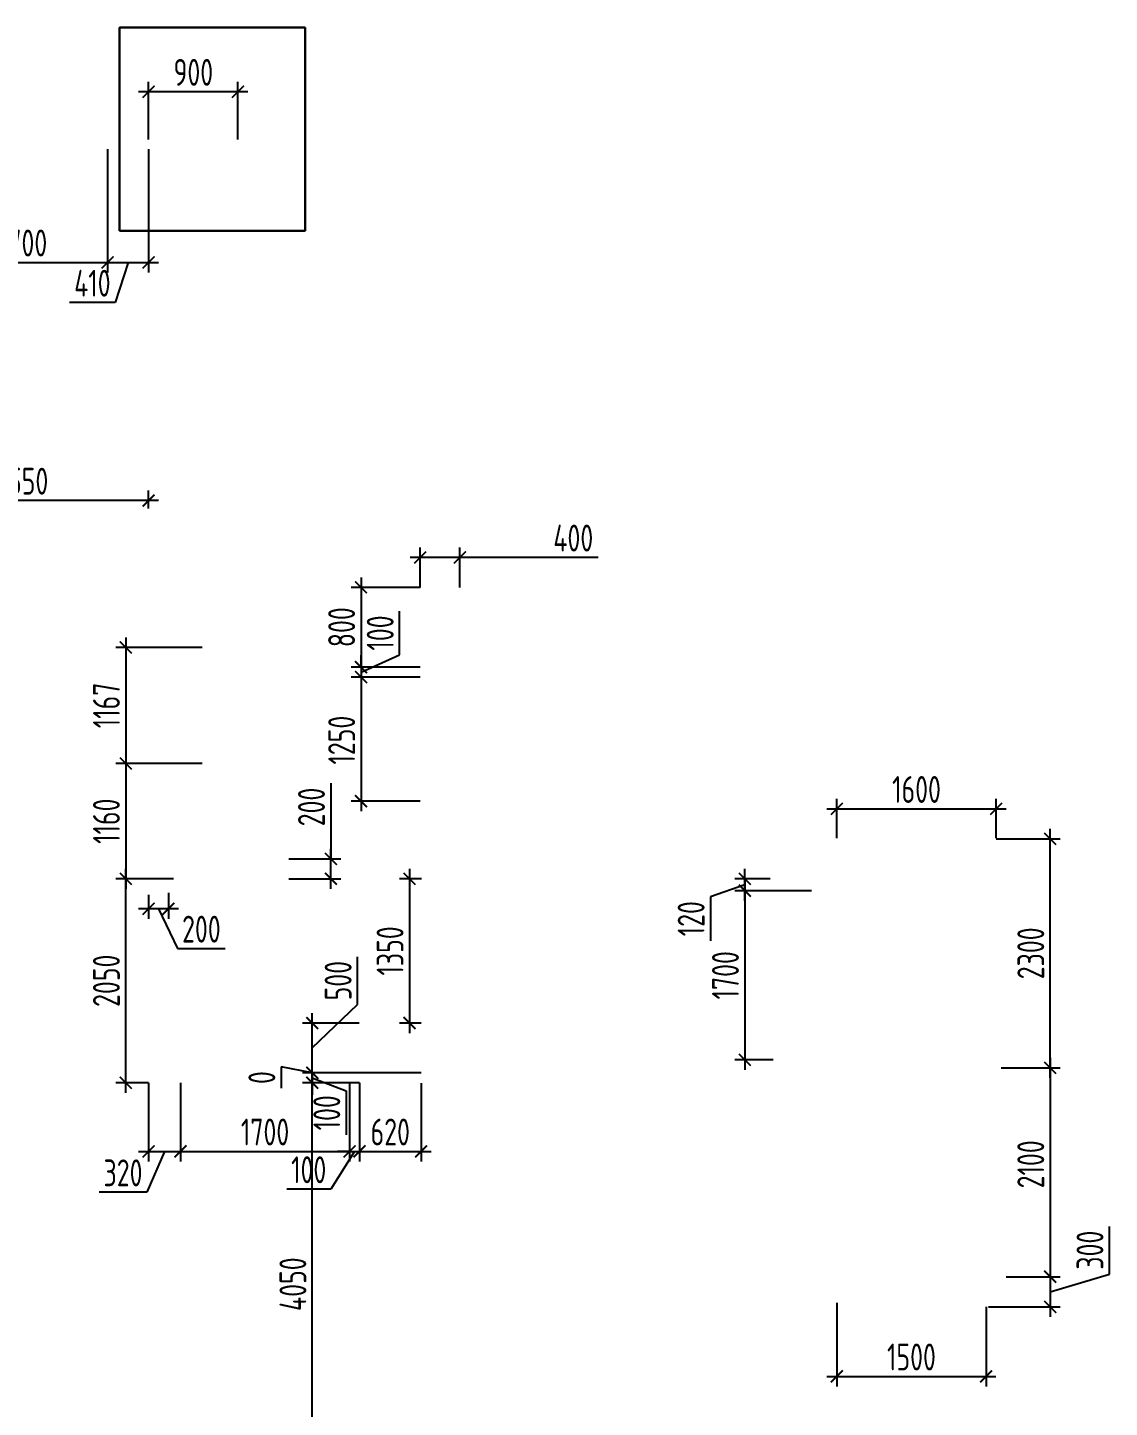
# Model space of a CAD drawing. Header units: millimetres. Extents: x -350007 to 536090, y -888 to 198380.
# Drawn here: x -198700 to -187824, y 93622 to 107493 of the extents above; entities that cross this region are included whole.
import ezdxf

# ---------------------------------------------------------------- set-up
doc = ezdxf.new("R2010")
doc.units = ezdxf.units.MM
doc.layers.add('АР_Размеры нов.', color=15, linetype='Continuous', lineweight=0)
doc.styles.add('ISOCPEUR', font='isocpeur.ttf', dxfattribs={"width": 0.7})
doc.dimstyles.new('R_100', dxfattribs={"dimtxt": 270, "dimasz": 120, "dimexe": 100, "dimexo": 0, "dimgap": 60, "dimtad": 1, "dimdec": 0, "dimrnd": 5, "dimzin": 0, "dimdsep": 46, "dimtxsty": 'ISOCPEUR', "dimblk": 'ARCHTICK', "dimcen": 0, "dimdle": 100, "dimclrd": 256, "dimclre": 256, "dimclrt": 256, "dimadec": 0, "dimazin": 0, "dimtfac": 2, "dimtdec": 0, "dimtofl": 0, "dimtmove": 1, "dimatfit": 3, "dimfxl": 1, "dimtvp": 3, "dimtolj": 1, "dimtzin": 0, "dimarcsym": 0})

# ---------------------------------------------------------------- blocks, each defined once
blk = doc.blocks.new('_ArchTick')
at = {"color": 0, "linetype": 'ByBlock', "const_width": 0.15}
blk.add_lwpolyline([(-0.5, -0.5), (0.5, 0.5)], dxfattribs=at)
blk = doc.blocks.new('*D2533')
at = {"layer": 'Defpoints', "color": 0, "ltscale": 100, "transparency": 16777216}
for p in [(-197163, 96886), (-195463, 96886), (-195463, 96196)]:
    blk.add_point(p, dxfattribs=at)
at = {"layer": 'АР_Размеры нов.', "lineweight": -2, "ltscale": 100, "transparency": 16777216}
for p, q in [((-197163, 96886), (-197163, 96096)), ((-195463, 96886), (-195463, 96096)), ((-197263, 96196), (-195363, 96196))]:
    blk.add_line(p, q, dxfattribs=at)
at = {"layer": 'АР_Размеры нов.', "lineweight": -2, "ltscale": 100, "transparency": 16777216, "xscale": 120, "yscale": 120, "zscale": 120, "rotation": 180}
blk.add_blockref('_ArchTick', (-197163, 96196), dxfattribs=at)
at = {"layer": 'АР_Размеры нов.', "lineweight": -2, "ltscale": 100, "transparency": 16777216, "xscale": 120, "yscale": 120, "zscale": 120}
blk.add_blockref('_ArchTick', (-195463, 96196), dxfattribs=at)
at = {"layer": 'АР_Размеры нов.', "ltscale": 100, "transparency": 16777216, "insert": (-196313, 96391), "char_height": 270, "attachment_point": 5, "style": 'ISOCPEUR'}
blk.add_mtext('\\A1;1700', dxfattribs=at)
blk = doc.blocks.new('*D2534')
at = {"layer": 'Defpoints', "color": 0, "ltscale": 100, "transparency": 16777216}
for p in [(-190819, 98816), (-191489, 97116), (-191204, 97116)]:
    blk.add_point(p, dxfattribs=at)
at = {"layer": 'АР_Размеры нов.', "lineweight": -2, "ltscale": 100, "transparency": 16777216}
for p, q in [((-191489, 98916), (-191489, 97016)), ((-190819, 98816), (-191589, 98816)), ((-191204, 97116), (-191589, 97116))]:
    blk.add_line(p, q, dxfattribs=at)
at = {"layer": 'АР_Размеры нов.', "lineweight": -2, "ltscale": 100, "transparency": 16777216, "xscale": 120, "yscale": 120, "zscale": 120}
for p, rotation in [((-191489, 98816), 90), ((-191489, 97116), 270)]:
    blk.add_blockref('_ArchTick', p, dxfattribs=dict(at, rotation=rotation))
at = {"layer": 'АР_Размеры нов.', "ltscale": 100, "transparency": 16777216, "insert": (-191684, 97966), "char_height": 270, "attachment_point": 5, "rotation": 90, "style": 'ISOCPEUR'}
blk.add_mtext('\\A1;1700', dxfattribs=at)
blk = doc.blocks.new('*D2714')
at = {"layer": 'Defpoints', "color": 0, "ltscale": 100, "transparency": 16777216}
for p in [(-194740, 98936), (-194861, 97486), (-194744, 97486)]:
    blk.add_point(p, dxfattribs=at)
at = {"layer": 'АР_Размеры нов.', "lineweight": -2, "ltscale": 100, "transparency": 16777216}
for p, q in [((-194861, 99036), (-194861, 97386)), ((-194740, 98936), (-194961, 98936)), ((-194744, 97486), (-194961, 97486))]:
    blk.add_line(p, q, dxfattribs=at)
at = {"layer": 'АР_Размеры нов.', "lineweight": -2, "ltscale": 100, "transparency": 16777216, "xscale": 120, "yscale": 120, "zscale": 120}
for p, rotation in [((-194861, 98936), 90), ((-194861, 97486), 270)]:
    blk.add_blockref('_ArchTick', p, dxfattribs=dict(at, rotation=rotation))
at = {"layer": 'АР_Размеры нов.', "ltscale": 100, "transparency": 16777216, "insert": (-195056, 98211), "char_height": 270, "attachment_point": 5, "rotation": 90, "style": 'ISOCPEUR'}
blk.add_mtext('\\A1;1350', dxfattribs=at)
blk = doc.blocks.new('*D2715')
at = {"layer": 'Defpoints', "color": 0, "ltscale": 100, "transparency": 16777216}
for p in [(-197484, 96886), (-197163, 96886), (-197163, 96196)]:
    blk.add_point(p, dxfattribs=at)
at = {"layer": 'АР_Размеры нов.', "lineweight": -2, "ltscale": 100, "transparency": 16777216}
for p, q in [((-197484, 96886), (-197484, 96096)), ((-197163, 96886), (-197163, 96096)), ((-197584, 96196), (-197063, 96196)), ((-197324, 96196), (-197502, 95785)), ((-197502, 95785), (-197981, 95785))]:
    blk.add_line(p, q, dxfattribs=at)
at = {"layer": 'АР_Размеры нов.', "lineweight": -2, "ltscale": 100, "transparency": 16777216, "xscale": 120, "yscale": 120, "zscale": 120, "rotation": 180}
blk.add_blockref('_ArchTick', (-197484, 96196), dxfattribs=at)
at = {"layer": 'АР_Размеры нов.', "lineweight": -2, "ltscale": 100, "transparency": 16777216, "xscale": 120, "yscale": 120, "zscale": 120}
blk.add_blockref('_ArchTick', (-197163, 96196), dxfattribs=at)
at = {"layer": 'АР_Размеры нов.', "ltscale": 100, "transparency": 16777216, "insert": (-197741, 95980), "char_height": 270, "attachment_point": 5, "style": 'ISOCPEUR'}
blk.add_mtext('\\A1;320', dxfattribs=at)
blk = doc.blocks.new('*D2719')
at = {"layer": 'Defpoints', "color": 0, "ltscale": 100, "transparency": 16777216}
for p in [(-197713, 98936), (-197234, 98936), (-197484, 96886)]:
    blk.add_point(p, dxfattribs=at)
at = {"layer": 'АР_Размеры нов.', "lineweight": -2, "ltscale": 100, "transparency": 16777216}
for p, q in [((-197713, 96786), (-197713, 99036)), ((-197234, 98936), (-197813, 98936)), ((-197484, 96886), (-197813, 96886))]:
    blk.add_line(p, q, dxfattribs=at)
at = {"layer": 'АР_Размеры нов.', "lineweight": -2, "ltscale": 100, "transparency": 16777216, "xscale": 120, "yscale": 120, "zscale": 120}
for p, rotation in [((-197713, 98936), 90), ((-197713, 96886), 270)]:
    blk.add_blockref('_ArchTick', p, dxfattribs=dict(at, rotation=rotation))
at = {"layer": 'АР_Размеры нов.', "ltscale": 100, "transparency": 16777216, "insert": (-197908, 97911), "char_height": 270, "attachment_point": 5, "rotation": 90, "style": 'ISOCPEUR'}
blk.add_mtext('\\A1;2050', dxfattribs=at)
blk = doc.blocks.new('*D2726')
at = {"layer": 'Defpoints', "color": 0, "ltscale": 100, "transparency": 16777216}
for p in [(-190564, 94674), (-189064, 94633), (-189064, 93934)]:
    blk.add_point(p, dxfattribs=at)
at = {"layer": 'АР_Размеры нов.', "lineweight": -2, "ltscale": 100, "transparency": 16777216}
for p, q in [((-190564, 94674), (-190564, 93834)), ((-189064, 94633), (-189064, 93834)), ((-190664, 93934), (-188964, 93934))]:
    blk.add_line(p, q, dxfattribs=at)
at = {"layer": 'АР_Размеры нов.', "lineweight": -2, "ltscale": 100, "transparency": 16777216, "xscale": 120, "yscale": 120, "zscale": 120, "rotation": 180}
blk.add_blockref('_ArchTick', (-190564, 93934), dxfattribs=at)
at = {"layer": 'АР_Размеры нов.', "lineweight": -2, "ltscale": 100, "transparency": 16777216, "xscale": 120, "yscale": 120, "zscale": 120}
blk.add_blockref('_ArchTick', (-189064, 93934), dxfattribs=at)
at = {"layer": 'АР_Размеры нов.', "ltscale": 100, "transparency": 16777216, "insert": (-189814, 94129), "char_height": 270, "attachment_point": 5, "style": 'ISOCPEUR'}
blk.add_mtext('\\A1;1500', dxfattribs=at)
blk = doc.blocks.new('*D2731')
at = {"layer": 'Defpoints', "color": 0, "ltscale": 100, "transparency": 16777216}
for p in [(-197484, 100095), (-197713, 98936), (-197484, 98936)]:
    blk.add_point(p, dxfattribs=at)
at = {"layer": 'АР_Размеры нов.', "lineweight": -2, "ltscale": 100, "transparency": 16777216}
for p, q in [((-197713, 100195), (-197713, 98836)), ((-197484, 100095), (-197813, 100095)), ((-197484, 98936), (-197813, 98936))]:
    blk.add_line(p, q, dxfattribs=at)
at = {"layer": 'АР_Размеры нов.', "lineweight": -2, "ltscale": 100, "transparency": 16777216, "xscale": 120, "yscale": 120, "zscale": 120}
for p, rotation in [((-197713, 100095), 90), ((-197713, 98936), 270)]:
    blk.add_blockref('_ArchTick', p, dxfattribs=dict(at, rotation=rotation))
at = {"layer": 'АР_Размеры нов.', "ltscale": 100, "transparency": 16777216, "insert": (-197908, 99515), "char_height": 270, "attachment_point": 5, "rotation": 90, "style": 'ISOCPEUR'}
blk.add_mtext('\\A1;1160', dxfattribs=at)
blk = doc.blocks.new('*D2880')
at = {"layer": 'Defpoints', "color": 0, "ltscale": 100, "transparency": 16777216}
for p in [(-196946, 101262), (-197713, 100095), (-196946, 100095)]:
    blk.add_point(p, dxfattribs=at)
at = {"layer": 'АР_Размеры нов.', "lineweight": -2, "ltscale": 100, "transparency": 16777216}
for p, q in [((-196946, 101262), (-197813, 101262)), ((-197713, 101362), (-197713, 99995)), ((-196946, 100095), (-197813, 100095))]:
    blk.add_line(p, q, dxfattribs=at)
at = {"layer": 'АР_Размеры нов.', "lineweight": -2, "ltscale": 100, "transparency": 16777216, "xscale": 120, "yscale": 120, "zscale": 120}
for p, rotation in [((-197713, 101262), 90), ((-197713, 100095), 270)]:
    blk.add_blockref('_ArchTick', p, dxfattribs=dict(at, rotation=rotation))
at = {"layer": 'АР_Размеры нов.', "ltscale": 100, "transparency": 16777216, "insert": (-197908, 100679), "char_height": 270, "attachment_point": 5, "rotation": 90, "style": 'ISOCPEUR'}
blk.add_mtext('\\A1;1167', dxfattribs=at)
blk = doc.blocks.new('*D2931')
at = {"layer": 'Defpoints', "color": 0, "ltscale": 100, "transparency": 16777216}
for p in [(-188962, 99338), (-188419, 99338), (-188912, 97036)]:
    blk.add_point(p, dxfattribs=at)
at = {"layer": 'АР_Размеры нов.', "lineweight": -2, "ltscale": 100, "transparency": 16777216}
for p, q in [((-188962, 99338), (-188319, 99338)), ((-188419, 96936), (-188419, 99438)), ((-188912, 97036), (-188319, 97036))]:
    blk.add_line(p, q, dxfattribs=at)
at = {"layer": 'АР_Размеры нов.', "lineweight": -2, "ltscale": 100, "transparency": 16777216, "xscale": 120, "yscale": 120, "zscale": 120}
for p, rotation in [((-188419, 99338), 90), ((-188419, 97036), 270)]:
    blk.add_blockref('_ArchTick', p, dxfattribs=dict(at, rotation=rotation))
at = {"layer": 'АР_Размеры нов.', "ltscale": 100, "transparency": 16777216, "insert": (-188614, 98187), "char_height": 270, "attachment_point": 5, "rotation": 90, "style": 'ISOCPEUR'}
blk.add_mtext('\\A1;2300', dxfattribs=at)
blk = doc.blocks.new('*D2932')
at = {"layer": 'Defpoints', "color": 0, "ltscale": 100, "transparency": 16777216}
for p in [(-188863, 97036), (-188863, 94936), (-188419, 94936)]:
    blk.add_point(p, dxfattribs=at)
at = {"layer": 'АР_Размеры нов.', "lineweight": -2, "ltscale": 100, "transparency": 16777216}
for p, q in [((-188419, 97136), (-188419, 94836)), ((-188863, 97036), (-188319, 97036)), ((-188863, 94936), (-188319, 94936))]:
    blk.add_line(p, q, dxfattribs=at)
at = {"layer": 'АР_Размеры нов.', "lineweight": -2, "ltscale": 100, "transparency": 16777216, "xscale": 120, "yscale": 120, "zscale": 120}
for p, rotation in [((-188419, 97036), 90), ((-188419, 94936), 270)]:
    blk.add_blockref('_ArchTick', p, dxfattribs=dict(at, rotation=rotation))
at = {"layer": 'АР_Размеры нов.', "ltscale": 100, "transparency": 16777216, "insert": (-188614, 96066), "char_height": 270, "attachment_point": 5, "rotation": 90, "style": 'ISOCPEUR'}
blk.add_mtext('\\A1;2100', dxfattribs=at)
blk = doc.blocks.new('*D2943')
at = {"layer": 'Defpoints', "color": 0, "ltscale": 100, "transparency": 16777216}
for p in [(-188962, 99639), (-190564, 99343), (-188962, 99343)]:
    blk.add_point(p, dxfattribs=at)
at = {"layer": 'АР_Размеры нов.', "lineweight": -2, "ltscale": 100, "transparency": 16777216}
for p, q in [((-190564, 99343), (-190564, 99739)), ((-188962, 99343), (-188962, 99739)), ((-190664, 99639), (-188862, 99639))]:
    blk.add_line(p, q, dxfattribs=at)
at = {"layer": 'АР_Размеры нов.', "lineweight": -2, "ltscale": 100, "transparency": 16777216, "xscale": 120, "yscale": 120, "zscale": 120, "rotation": 180}
blk.add_blockref('_ArchTick', (-190564, 99639), dxfattribs=at)
at = {"layer": 'АР_Размеры нов.', "lineweight": -2, "ltscale": 100, "transparency": 16777216, "xscale": 120, "yscale": 120, "zscale": 120}
blk.add_blockref('_ArchTick', (-188962, 99639), dxfattribs=at)
at = {"layer": 'АР_Размеры нов.', "ltscale": 100, "transparency": 16777216, "insert": (-189763, 99834), "char_height": 270, "attachment_point": 5, "style": 'ISOCPEUR'}
blk.add_mtext('\\A1;1600', dxfattribs=at)
blk = doc.blocks.new('*D2970')
at = {"layer": 'Defpoints', "color": 0, "ltscale": 100, "transparency": 16777216}
for p in [(-188863, 94936), (-189039, 94633), (-188419, 94633)]:
    blk.add_point(p, dxfattribs=at)
at = {"layer": 'АР_Размеры нов.', "lineweight": -2, "ltscale": 100, "transparency": 16777216}
for p, q in [((-187824, 94963), (-187824, 95442)), ((-188419, 95036), (-188419, 94533)), ((-188863, 94936), (-188319, 94936)), ((-188419, 94785), (-187824, 94963)), ((-189039, 94633), (-188319, 94633))]:
    blk.add_line(p, q, dxfattribs=at)
at = {"layer": 'АР_Размеры нов.', "lineweight": -2, "ltscale": 100, "transparency": 16777216, "xscale": 120, "yscale": 120, "zscale": 120}
for p, rotation in [((-188419, 94936), 90), ((-188419, 94633), 270)]:
    blk.add_blockref('_ArchTick', p, dxfattribs=dict(at, rotation=rotation))
at = {"layer": 'АР_Размеры нов.', "ltscale": 100, "transparency": 16777216, "insert": (-188019, 95203), "char_height": 270, "attachment_point": 5, "rotation": 90, "style": 'ISOCPEUR'}
blk.add_mtext('\\A1;300', dxfattribs=at)
blk = doc.blocks.new('*D3009')
at = {"layer": 'Defpoints', "color": 0, "ltscale": 500, "transparency": 16777216}
for p in [(-191489, 98936), (-191234, 98936), (-190819, 98816)]:
    blk.add_point(p, dxfattribs=at)
at = {"layer": 'АР_Размеры нов.', "lineweight": -2, "ltscale": 500, "transparency": 16777216}
for p, q in [((-191489, 98716), (-191489, 99036)), ((-191234, 98936), (-191589, 98936)), ((-191489, 98876), (-191834, 98755)), ((-190819, 98816), (-191589, 98816)), ((-191834, 98755), (-191834, 98314))]:
    blk.add_line(p, q, dxfattribs=at)
at = {"layer": 'АР_Размеры нов.', "lineweight": -2, "ltscale": 500, "transparency": 16777216, "xscale": 120, "yscale": 120, "zscale": 120}
for p, rotation in [((-191489, 98936), 90), ((-191489, 98816), 270)]:
    blk.add_blockref('_ArchTick', p, dxfattribs=dict(at, rotation=rotation))
at = {"layer": 'АР_Размеры нов.', "lineweight": 13, "ltscale": 500, "transparency": 16777216, "insert": (-192029, 98535), "char_height": 270, "attachment_point": 5, "rotation": 90, "style": 'ISOCPEUR'}
blk.add_mtext('\\A1;120', dxfattribs=at)
blk = doc.blocks.new('*D3031')
at = {"layer": 'Defpoints', "color": 0, "ltscale": 500, "transparency": 16777216}
for p in [(-195463, 96886), (-195363, 96886), (-195363, 96196)]:
    blk.add_point(p, dxfattribs=at)
at = {"layer": 'АР_Размеры нов.', "lineweight": -2, "ltscale": 500, "transparency": 16777216}
for p, q in [((-195463, 96886), (-195463, 96096)), ((-195363, 96886), (-195363, 96096)), ((-195413, 96196), (-195653, 95816)), ((-195463, 96196), (-195583, 96196)), ((-195463, 96196), (-195363, 96196)), ((-195363, 96196), (-195243, 96196)), ((-195653, 95816), (-196095, 95816))]:
    blk.add_line(p, q, dxfattribs=at)
at = {"layer": 'АР_Размеры нов.', "lineweight": -2, "ltscale": 500, "transparency": 16777216, "xscale": 120, "yscale": 120, "zscale": 120}
blk.add_blockref('_ArchTick', (-195463, 96196), dxfattribs=at)
at = {"layer": 'АР_Размеры нов.', "lineweight": -2, "ltscale": 500, "transparency": 16777216, "xscale": 120, "yscale": 120, "zscale": 120, "rotation": 180}
blk.add_blockref('_ArchTick', (-195363, 96196), dxfattribs=at)
at = {"layer": 'АР_Размеры нов.', "lineweight": 13, "ltscale": 500, "transparency": 16777216, "insert": (-195874, 96011), "char_height": 270, "attachment_point": 5, "style": 'ISOCPEUR'}
blk.add_mtext('\\A1;100', dxfattribs=at)
blk = doc.blocks.new('*D3032')
at = {"layer": 'Defpoints', "color": 0, "ltscale": 500, "transparency": 16777216}
for p in [(-195363, 96886), (-194744, 96882), (-194744, 96196)]:
    blk.add_point(p, dxfattribs=at)
at = {"layer": 'АР_Размеры нов.', "lineweight": -2, "ltscale": 500, "transparency": 16777216}
for p, q in [((-195363, 96886), (-195363, 96096)), ((-194744, 96882), (-194744, 96096)), ((-195463, 96196), (-194644, 96196))]:
    blk.add_line(p, q, dxfattribs=at)
at = {"layer": 'АР_Размеры нов.', "lineweight": -2, "ltscale": 500, "transparency": 16777216, "xscale": 120, "yscale": 120, "zscale": 120, "rotation": 180}
blk.add_blockref('_ArchTick', (-195363, 96196), dxfattribs=at)
at = {"layer": 'АР_Размеры нов.', "lineweight": -2, "ltscale": 500, "transparency": 16777216, "xscale": 120, "yscale": 120, "zscale": 120}
blk.add_blockref('_ArchTick', (-194744, 96196), dxfattribs=at)
at = {"layer": 'АР_Размеры нов.', "lineweight": 13, "ltscale": 500, "transparency": 16777216, "insert": (-195054, 96391), "char_height": 270, "attachment_point": 5, "style": 'ISOCPEUR'}
blk.add_mtext('\\A1;620', dxfattribs=at)
blk = doc.blocks.new('*D3067')
at = {"layer": 'Defpoints', "color": 0, "ltscale": 500, "transparency": 16777216}
for p in [(-199596, 106269), (-197896, 106269), (-197896, 105132)]:
    blk.add_point(p, dxfattribs=at)
at = {"layer": 'АР_Размеры нов.', "lineweight": -2, "ltscale": 500, "transparency": 16777216}
for p, q in [((-199596, 106269), (-199596, 105032)), ((-197896, 106269), (-197896, 105032)), ((-199696, 105132), (-197796, 105132))]:
    blk.add_line(p, q, dxfattribs=at)
at = {"layer": 'АР_Размеры нов.', "lineweight": -2, "ltscale": 500, "transparency": 16777216, "xscale": 120, "yscale": 120, "zscale": 120, "rotation": 180}
blk.add_blockref('_ArchTick', (-199596, 105132), dxfattribs=at)
at = {"layer": 'АР_Размеры нов.', "lineweight": -2, "ltscale": 500, "transparency": 16777216, "xscale": 120, "yscale": 120, "zscale": 120}
blk.add_blockref('_ArchTick', (-197896, 105132), dxfattribs=at)
at = {"layer": 'АР_Размеры нов.', "lineweight": 13, "ltscale": 500, "transparency": 16777216, "insert": (-198746, 105327), "char_height": 270, "attachment_point": 5, "style": 'ISOCPEUR'}
blk.add_mtext('\\A1;1700', dxfattribs=at)
blk = doc.blocks.new('*D3068')
at = {"layer": 'Defpoints', "color": 0, "ltscale": 500, "transparency": 16777216}
for p in [(-197896, 106269), (-197484, 106269), (-197484, 105132)]:
    blk.add_point(p, dxfattribs=at)
at = {"layer": 'АР_Размеры нов.', "lineweight": -2, "ltscale": 500, "transparency": 16777216}
for p, q in [((-197896, 106269), (-197896, 105032)), ((-197484, 106269), (-197484, 105032)), ((-197996, 105132), (-197384, 105132)), ((-197690, 105132), (-197819, 104728)), ((-197819, 104728), (-198279, 104728))]:
    blk.add_line(p, q, dxfattribs=at)
at = {"layer": 'АР_Размеры нов.', "lineweight": -2, "ltscale": 500, "transparency": 16777216, "xscale": 120, "yscale": 120, "zscale": 120, "rotation": 180}
blk.add_blockref('_ArchTick', (-197896, 105132), dxfattribs=at)
at = {"layer": 'АР_Размеры нов.', "lineweight": -2, "ltscale": 500, "transparency": 16777216, "xscale": 120, "yscale": 120, "zscale": 120}
blk.add_blockref('_ArchTick', (-197484, 105132), dxfattribs=at)
at = {"layer": 'АР_Размеры нов.', "lineweight": 13, "ltscale": 500, "transparency": 16777216, "insert": (-198049, 104923), "char_height": 270, "attachment_point": 5, "style": 'ISOCPEUR'}
blk.add_mtext('\\A1;410', dxfattribs=at)
blk = doc.blocks.new('*D2281')
at = {"layer": 'Defpoints', "color": 0, "ltscale": 500, "transparency": 16777216}
for p in [(-197484, 98775), (-197284, 98795), (-197484, 98635)]:
    blk.add_point(p, dxfattribs=at)
at = {"layer": 'АР_Размеры нов.', "lineweight": -2, "ltscale": 500, "transparency": 16777216}
for p, q in [((-197484, 98775), (-197484, 98535)), ((-197284, 98795), (-197284, 98535)), ((-197184, 98635), (-197584, 98635)), ((-197384, 98635), (-197193, 98235)), ((-197193, 98235), (-196714, 98235))]:
    blk.add_line(p, q, dxfattribs=at)
at = {"layer": 'АР_Размеры нов.', "lineweight": -2, "ltscale": 500, "transparency": 16777216, "xscale": 120, "yscale": 120, "zscale": 120, "rotation": 180}
blk.add_blockref('_ArchTick', (-197484, 98635), dxfattribs=at)
at = {"layer": 'АР_Размеры нов.', "lineweight": -2, "ltscale": 500, "transparency": 16777216, "xscale": 120, "yscale": 120, "zscale": 120}
blk.add_blockref('_ArchTick', (-197284, 98635), dxfattribs=at)
at = {"layer": 'АР_Размеры нов.', "lineweight": 13, "ltscale": 500, "transparency": 16777216, "insert": (-196953, 98430), "char_height": 270, "attachment_point": 5, "style": 'ISOCPEUR'}
blk.add_mtext('\\A1;200', dxfattribs=at)
blk = doc.blocks.new('*D3118')
at = {"layer": 'Defpoints', "color": 0, "transparency": 16777216}
for p in [(-200034, 102738), (-200034, 102660), (-197484, 102660)]:
    blk.add_point(p, dxfattribs=at)
at = {"layer": 'АР_Размеры нов.', "lineweight": -2, "transparency": 16777216}
for p, q in [((-200034, 102660), (-200034, 102838)), ((-197484, 102660), (-197484, 102838)), ((-197384, 102738), (-200134, 102738))]:
    blk.add_line(p, q, dxfattribs=at)
at = {"layer": 'АР_Размеры нов.', "lineweight": -2, "transparency": 16777216, "xscale": 120, "yscale": 120, "zscale": 120, "rotation": 180}
blk.add_blockref('_ArchTick', (-200034, 102738), dxfattribs=at)
at = {"layer": 'АР_Размеры нов.', "lineweight": -2, "transparency": 16777216, "xscale": 120, "yscale": 120, "zscale": 120}
blk.add_blockref('_ArchTick', (-197484, 102738), dxfattribs=at)
at = {"layer": 'АР_Размеры нов.', "transparency": 16777216, "insert": (-198759, 102933), "char_height": 270, "attachment_point": 5, "style": 'ISOCPEUR'}
blk.add_mtext('\\A1;2550', dxfattribs=at)
blk = doc.blocks.new('*D3129')
at = {"layer": 'Defpoints', "color": 0, "transparency": 16777216}
for p in [(-194754, 101866), (-195348, 101064), (-194754, 101064)]:
    blk.add_point(p, dxfattribs=at)
at = {"layer": 'АР_Размеры нов.', "lineweight": -2, "transparency": 16777216}
for p, q in [((-195348, 101966), (-195348, 100964)), ((-194754, 101866), (-195448, 101866)), ((-194754, 101064), (-195448, 101064))]:
    blk.add_line(p, q, dxfattribs=at)
at = {"layer": 'АР_Размеры нов.', "lineweight": -2, "transparency": 16777216, "xscale": 120, "yscale": 120, "zscale": 120}
for p, rotation in [((-195348, 101866), 90), ((-195348, 101064), 270)]:
    blk.add_blockref('_ArchTick', p, dxfattribs=dict(at, rotation=rotation))
at = {"layer": 'АР_Размеры нов.', "transparency": 16777216, "insert": (-195543, 101465), "char_height": 270, "attachment_point": 5, "rotation": 90, "style": 'ISOCPEUR'}
blk.add_mtext('\\A1;800', dxfattribs=at)
blk = doc.blocks.new('*D3130')
at = {"layer": 'Defpoints', "color": 0, "transparency": 16777216}
for p in [(-194754, 100964), (-195348, 99716), (-194754, 99716)]:
    blk.add_point(p, dxfattribs=at)
at = {"layer": 'АР_Размеры нов.', "lineweight": -2, "transparency": 16777216}
for p, q in [((-195348, 101064), (-195348, 99616)), ((-194754, 100964), (-195448, 100964)), ((-194754, 99716), (-195448, 99716))]:
    blk.add_line(p, q, dxfattribs=at)
at = {"layer": 'АР_Размеры нов.', "lineweight": -2, "transparency": 16777216, "xscale": 120, "yscale": 120, "zscale": 120}
for p, rotation in [((-195348, 100964), 90), ((-195348, 99716), 270)]:
    blk.add_blockref('_ArchTick', p, dxfattribs=dict(at, rotation=rotation))
at = {"layer": 'АР_Размеры нов.', "transparency": 16777216, "insert": (-195543, 100330), "char_height": 270, "attachment_point": 5, "rotation": 90, "style": 'ISOCPEUR'}
blk.add_mtext('\\A1;1250', dxfattribs=at)
blk = doc.blocks.new('*D3131')
at = {"layer": 'Defpoints', "color": 0, "transparency": 16777216}
for p in [(-194754, 102166), (-194754, 101866), (-194354, 101866)]:
    blk.add_point(p, dxfattribs=at)
at = {"layer": 'АР_Размеры нов.', "lineweight": -2, "transparency": 16777216}
for p, q in [((-194754, 101866), (-194754, 102266)), ((-194354, 101866), (-194354, 102266)), ((-194254, 102166), (-194854, 102166)), ((-192965, 102166), (-194354, 102166))]:
    blk.add_line(p, q, dxfattribs=at)
at = {"layer": 'АР_Размеры нов.', "lineweight": -2, "transparency": 16777216, "xscale": 120, "yscale": 120, "zscale": 120, "rotation": 180}
blk.add_blockref('_ArchTick', (-194754, 102166), dxfattribs=at)
at = {"layer": 'АР_Размеры нов.', "lineweight": -2, "transparency": 16777216, "xscale": 120, "yscale": 120, "zscale": 120}
blk.add_blockref('_ArchTick', (-194354, 102166), dxfattribs=at)
at = {"layer": 'АР_Размеры нов.', "transparency": 16777216, "insert": (-193214, 102361), "char_height": 270, "attachment_point": 5, "style": 'ISOCPEUR'}
blk.add_mtext('\\A1;400', dxfattribs=at)
blk = doc.blocks.new('*D4016')
at = {"layer": 'Defpoints', "color": 0, "transparency": 16777216}
for p in [(-195838, 96886), (-195363, 96886), (-195363, 92836)]:
    blk.add_point(p, dxfattribs=at)
at = {"layer": 'АР_Размеры нов.', "lineweight": -2, "transparency": 16777216}
for p, q in [((-195838, 92736), (-195838, 96986)), ((-195363, 96886), (-195938, 96886)), ((-195363, 92836), (-195938, 92836))]:
    blk.add_line(p, q, dxfattribs=at)
at = {"layer": 'АР_Размеры нов.', "lineweight": -2, "transparency": 16777216, "xscale": 120, "yscale": 120, "zscale": 120}
for p, rotation in [((-195838, 96886), 90), ((-195838, 92836), 270)]:
    blk.add_blockref('_ArchTick', p, dxfattribs=dict(at, rotation=rotation))
at = {"layer": 'АР_Размеры нов.', "transparency": 16777216, "insert": (-196033, 94861), "char_height": 270, "attachment_point": 5, "rotation": 90, "style": 'ISOCPEUR'}
blk.add_mtext('\\A1;4050', dxfattribs=at)
blk = doc.blocks.new('*D4017')
at = {"layer": 'Defpoints', "color": 0, "transparency": 16777216}
for p in [(-195838, 96986), (-194745, 96986), (-195363, 96886)]:
    blk.add_point(p, dxfattribs=at)
at = {"layer": 'АР_Размеры нов.', "lineweight": -2, "transparency": 16777216}
for p, q in [((-195838, 96986), (-195838, 97106)), ((-194745, 96986), (-195938, 96986)), ((-195838, 96886), (-195838, 96986)), ((-195363, 96886), (-195938, 96886)), ((-195838, 96936), (-195497, 96804)), ((-195838, 96886), (-195838, 96766)), ((-195497, 96804), (-195497, 96363))]:
    blk.add_line(p, q, dxfattribs=at)
at = {"layer": 'АР_Размеры нов.', "lineweight": -2, "transparency": 16777216, "xscale": 120, "yscale": 120, "zscale": 120}
for p, rotation in [((-195838, 96986), 270), ((-195838, 96886), 90)]:
    blk.add_blockref('_ArchTick', p, dxfattribs=dict(at, rotation=rotation))
at = {"layer": 'АР_Размеры нов.', "transparency": 16777216, "insert": (-195692, 96584), "char_height": 270, "attachment_point": 5, "rotation": 90, "style": 'ISOCPEUR'}
blk.add_mtext('\\A1;100', dxfattribs=at)
blk = doc.blocks.new('*D4018')
at = {"layer": 'Defpoints', "color": 0, "transparency": 16777216}
for p in [(-195838, 96986), (-195363, 96986), (-194745, 96986)]:
    blk.add_point(p, dxfattribs=at)
at = {"layer": 'АР_Размеры нов.', "lineweight": -2, "transparency": 16777216}
for p, q in [((-195838, 96986), (-195838, 97106)), ((-195838, 96986), (-196150, 97046)), ((-196150, 97046), (-196150, 96831)), ((-194745, 96986), (-195938, 96986)), ((-195363, 96986), (-195938, 96986)), ((-195838, 96986), (-195838, 96866)), ((-195838, 96986), (-195838, 96986))]:
    blk.add_line(p, q, dxfattribs=at)
at = {"layer": 'АР_Размеры нов.', "lineweight": -2, "transparency": 16777216, "xscale": 120, "yscale": 120, "zscale": 120}
for rotation in [270, 90]:
    blk.add_blockref('_ArchTick', (-195838, 96986), dxfattribs=dict(at, rotation=rotation))
at = {"layer": 'АР_Размеры нов.', "transparency": 16777216, "insert": (-196345, 96938), "char_height": 270, "attachment_point": 5, "rotation": 90, "style": 'ISOCPEUR'}
blk.add_mtext('\\A1;0', dxfattribs=at)
blk = doc.blocks.new('*D4019')
at = {"layer": 'Defpoints', "color": 0, "transparency": 16777216}
for p in [(-195838, 97486), (-195368, 97486), (-195363, 96986)]:
    blk.add_point(p, dxfattribs=at)
at = {"layer": 'АР_Размеры нов.', "lineweight": -2, "transparency": 16777216}
for p, q in [((-195383, 97673), (-195383, 98152)), ((-195838, 97236), (-195383, 97673)), ((-195838, 96886), (-195838, 97586)), ((-195368, 97486), (-195938, 97486)), ((-195363, 96986), (-195938, 96986))]:
    blk.add_line(p, q, dxfattribs=at)
at = {"layer": 'АР_Размеры нов.', "lineweight": -2, "transparency": 16777216, "xscale": 120, "yscale": 120, "zscale": 120}
for p, rotation in [((-195838, 97486), 90), ((-195838, 96986), 270)]:
    blk.add_blockref('_ArchTick', p, dxfattribs=dict(at, rotation=rotation))
at = {"layer": 'АР_Размеры нов.', "transparency": 16777216, "insert": (-195578, 97912), "char_height": 270, "attachment_point": 5, "rotation": 90, "style": 'ISOCPEUR'}
blk.add_mtext('\\A1;500', dxfattribs=at)
blk = doc.blocks.new('*D4130')
at = {"layer": 'Defpoints', "color": 0, "transparency": 16777216}
for p in [(-196074, 99136), (-195651, 99136), (-196074, 98936)]:
    blk.add_point(p, dxfattribs=at)
at = {"layer": 'АР_Размеры нов.', "lineweight": -2, "transparency": 16777216}
for p, q in [((-195651, 99897), (-195651, 99136)), ((-195651, 98836), (-195651, 99236)), ((-196074, 99136), (-195551, 99136)), ((-196074, 98936), (-195551, 98936))]:
    blk.add_line(p, q, dxfattribs=at)
at = {"layer": 'АР_Размеры нов.', "lineweight": -2, "transparency": 16777216, "xscale": 120, "yscale": 120, "zscale": 120}
for p, rotation in [((-195651, 99136), 90), ((-195651, 98936), 270)]:
    blk.add_blockref('_ArchTick', p, dxfattribs=dict(at, rotation=rotation))
at = {"layer": 'АР_Размеры нов.', "transparency": 16777216, "insert": (-195846, 99658), "char_height": 270, "attachment_point": 5, "rotation": 90, "style": 'ISOCPEUR'}
blk.add_mtext('\\A1;200', dxfattribs=at)
blk = doc.blocks.new('*D4182')
at = {"layer": 'Defpoints', "color": 0, "transparency": 16777216}
for p in [(-194854, 101064), (-195348, 100964), (-194854, 100964)]:
    blk.add_point(p, dxfattribs=at)
at = {"layer": 'АР_Размеры нов.', "lineweight": -2, "transparency": 16777216}
for p, q in [((-194960, 101186), (-194960, 101627)), ((-195348, 101014), (-194960, 101186)), ((-195348, 101064), (-195348, 101184)), ((-194854, 101064), (-195448, 101064)), ((-195348, 101064), (-195348, 100964)), ((-194854, 100964), (-195448, 100964)), ((-195348, 100964), (-195348, 100844))]:
    blk.add_line(p, q, dxfattribs=at)
at = {"layer": 'АР_Размеры нов.', "lineweight": -2, "transparency": 16777216, "xscale": 120, "yscale": 120, "zscale": 120}
for p, rotation in [((-195348, 101064), 270), ((-195348, 100964), 90)]:
    blk.add_blockref('_ArchTick', p, dxfattribs=dict(at, rotation=rotation))
at = {"layer": 'АР_Размеры нов.', "transparency": 16777216, "insert": (-195155, 101407), "char_height": 270, "attachment_point": 5, "rotation": 90, "style": 'ISOCPEUR'}
blk.add_mtext('\\A1;100', dxfattribs=at)
blk = doc.blocks.new('*D6565')
at = {"layer": 'Defpoints', "color": 0, "transparency": 16777216}
for p in [(-197484, 106848), (-197484, 106369), (-196585, 106369)]:
    blk.add_point(p, dxfattribs=at)
at = {"layer": 'АР_Размеры нов.', "lineweight": -2, "transparency": 16777216}
for p, q in [((-197484, 106369), (-197484, 106948)), ((-196585, 106369), (-196585, 106948)), ((-196485, 106848), (-197584, 106848))]:
    blk.add_line(p, q, dxfattribs=at)
at = {"layer": 'АР_Размеры нов.', "lineweight": -2, "transparency": 16777216, "xscale": 120, "yscale": 120, "zscale": 120, "rotation": 180}
blk.add_blockref('_ArchTick', (-197484, 106848), dxfattribs=at)
at = {"layer": 'АР_Размеры нов.', "lineweight": -2, "transparency": 16777216, "xscale": 120, "yscale": 120, "zscale": 120}
blk.add_blockref('_ArchTick', (-196585, 106848), dxfattribs=at)
at = {"layer": 'АР_Размеры нов.', "transparency": 16777216, "insert": (-197034, 107043), "char_height": 270, "attachment_point": 5, "style": 'ISOCPEUR'}
blk.add_mtext('\\A1;900', dxfattribs=at)

msp = doc.modelspace()

# ---------------------------------------------------------------- linework, layer by layer
at = {"color": 12, "lineweight": 30, "true_color": 0xe00000}
msp.add_lwpolyline([(-197775.9, 105450.9), (-195910.4, 105450.9), (-195910.4, 107492.7), (-197775.9, 107492.7)], close=True, dxfattribs=at)

# ---------------------------------------------------------------- dimensions: what is measured, and where the dimension line sits
at = {"layer": 'АР_Размеры нов.'}
for base, p1, p2, picture, middle in [((-197484, 106848), (-196584.6, 106369.4), (-197484, 106369.4), '*D6565', (-197034.3, 107043)), ((-200033.9, 102738.2), (-197484, 102660.2), (-200033.9, 102660.2), '*D3118', (-198759, 102933.2))]:
    dim = msp.add_linear_dim(base=base, p1=p1, p2=p2, dimstyle='R_100', override={"dimpost": '\\X'}, dxfattribs=at)
    dim.commit()
    dim.dimension.update_dxf_attribs({"geometry": picture, "text_midpoint": middle})
at = {"layer": 'АР_Размеры нов.', "lineweight": 13, "ltscale": 500}
dim = msp.add_linear_dim(base=(-197895.8, 105131.6), p1=(-199595.8, 106269.4), p2=(-197895.8, 106269.4), dimstyle='R_100', override={"dimpost": '\\X'}, dxfattribs=at)
dim.commit()
dim.dimension.update_dxf_attribs({"geometry": '*D3067', "text_midpoint": (-198745.8, 105326.6)})
for base, p1, p2, picture, middle in [((-197484, 105131.6), (-197895.8, 106269.4), (-197484, 106269.4), '*D3068', (-197878.9, 104728.5)), ((-197484, 98635.1), (-197284, 98795.2), (-197484, 98774.9), '*D2281', (-197132.8, 98235.1))]:
    dim = msp.add_linear_dim(base=base, p1=p1, p2=p2, dimstyle='R_100', override={"dimpost": '\\X'}, dxfattribs=at)
    dim.commit()
    dim.dimension.update_dxf_attribs({"geometry": picture, "text_midpoint": middle, "dimtype": 160})
at = {"layer": 'АР_Размеры нов.'}
dim = msp.add_linear_dim(base=(-194754, 102166.5), p1=(-194354, 101865.7), p2=(-194754, 101865.7), dimstyle='R_100', override={"dimpost": '\\X'}, dxfattribs=at)
dim.commit()
dim.dimension.update_dxf_attribs({"geometry": '*D3131', "text_midpoint": (-193214.4, 102133), "dimtype": 160})
for base, p1, p2, picture, middle in [((-195347.9, 101064.1), (-194754, 101865.7), (-194754, 101064.1), '*D3129', (-195542.9, 101464.9)), ((-195838.4, 96885.7), (-195363.5, 92835.7), (-195363.3, 96885.7), '*D4016', (-196033.4, 94860.7))]:
    dim = msp.add_linear_dim(base=base, p1=p1, p2=p2, angle=90, dimstyle='R_100', override={"dimpost": '\\X'}, dxfattribs=at)
    dim.commit()
    dim.dimension.update_dxf_attribs({"geometry": picture, "text_midpoint": middle})
for base, p1, p2, picture, middle in [((-195347.9, 100964.1), (-194854, 101064.1), (-194854, 100964.1), '*D4182', (-194960.1, 101246)), ((-195347.9, 99715.7), (-194754, 100964.1), (-194754, 99715.7), '*D3130', (-195347.9, 100329.9)), ((-195651.2, 99135.7), (-196073.9, 98935.7), (-196073.9, 99135.7), '*D4130', (-195586, 99657.7)), ((-195838.4, 97485.6), (-195363.4, 96985.7), (-195368, 97485.6), '*D4019', (-195382.6, 97732.7)), ((-195838.4188, 96985.699), (-194745.3106, 96985.7029), (-195363.3775, 96985.699), '*D4018', (-196150.4798, 96985.6991)), ((-195838.4, 96985.7), (-195363.3, 96885.7), (-194745.3, 96985.7), '*D4017', (-195497.4, 96744.3))]:
    dim = msp.add_linear_dim(base=base, p1=p1, p2=p2, angle=90, dimstyle='R_100', override={"dimpost": '\\X'}, dxfattribs=at)
    dim.commit()
    dim.dimension.update_dxf_attribs({"geometry": picture, "text_midpoint": middle, "dimtype": 160})
at = {"layer": 'АР_Размеры нов.', "ltscale": 100}
for base, p1, p2, angle, text, picture, middle in [((-197713.3, 100095), (-196945.6, 101262), (-196945.6, 100095), 270, '1167', '*D2880', (-197908.3, 100678.5)), ((-194860.9, 97485.6), (-194739.6, 98935.7), (-194743.9, 97485.6), 90, '1350', '*D2714', (-195055.9, 98210.6))]:
    dim = msp.add_linear_dim(base=base, p1=p1, p2=p2, angle=angle, text=text, dimstyle='R_100', override={"dimpost": '\\X', "dimfxl": 2.5, "dimarcsym": 1}, dxfattribs=at)
    dim.commit()
    dim.dimension.update_dxf_attribs({"geometry": picture, "text_midpoint": middle})
for base, p1, p2, override, picture, middle in [((-197713.3, 98935.7), (-197484, 100095), (-197484, 98935.7), {"dimpost": '\\X', "dimfxl": 2.5, "dimarcsym": 2}, '*D2731', (-197713.3, 99515.4)), ((-188418.6, 94935.8), (-188863.2, 97035.8), (-188863.2, 94935.8), {"dimpost": '\\X', "dimfxl": 2.5, "dimarcsym": 1}, '*D2932', (-188418.6, 96066.3))]:
    dim = msp.add_linear_dim(base=base, p1=p1, p2=p2, angle=90, dimstyle='R_100', override=override, dxfattribs=at)
    dim.commit()
    dim.dimension.update_dxf_attribs({"geometry": picture, "text_midpoint": middle, "dimtype": 160})
for base, p1, p2, picture, middle in [((-188962.1, 99639.5), (-190563.9, 99342.7), (-188962.1, 99342.7), '*D2943', (-189763, 99834.5)), ((-189063.9, 93934.1), (-190563.9, 94674), (-189063.9, 94633.4), '*D2726', (-189813.9, 94129.1))]:
    dim = msp.add_linear_dim(base=base, p1=p1, p2=p2, dimstyle='R_100', override={"dimpost": '\\X', "dimfxl": 2.5, "dimarcsym": 1}, dxfattribs=at)
    dim.commit()
    dim.dimension.update_dxf_attribs({"geometry": picture, "text_midpoint": middle})
for base, p1, p2, angle, override, picture, middle in [((-188418.6, 99337.7), (-188912.1, 97035.8), (-188962.1, 99337.7), 90, {"dimpost": '\\X', "dimfxl": 2.5, "dimarcsym": 1}, '*D2931', (-188613.6, 98186.8)), ((-197713.3, 98935.7), (-197484, 96885.7), (-197233.9, 98935.7), 90, {"dimpost": '\\X', "dimfxl": 2.5, "dimarcsym": 1}, '*D2719', (-197908.3, 97910.7)), ((-191488.9, 97115.7), (-190818.9, 98815.7), (-191203.9, 97115.7), 90, {"dimpost": '\\X', "dimfxl": 2.5, "dimarcsym": 1}, '*D2534', (-191683.9, 97965.7)), ((-195463.4, 96196.5), (-197163.4, 96885.7), (-195463.4, 96885.7), 180, {"dimpost": '\\X', "dimfxl": 2.5, "dimarcsym": 1}, '*D2533', (-196313.4, 96391.5)), ((-188418.6, 94633.4), (-188863.2, 94935.8), (-189038.9, 94633.4), 90, {"dimpost": '\\X', "dimfxl": 300, "dimarcsym": 1}, '*D2970', (-188018.6, 95023.1))]:
    dim = msp.add_linear_dim(base=base, p1=p1, p2=p2, angle=angle, dimstyle='R_100', override=override, dxfattribs=at)
    dim.commit()
    dim.dimension.update_dxf_attribs({"geometry": picture, "text_midpoint": middle})
at = {"layer": 'АР_Размеры нов.', "lineweight": 13, "ltscale": 500}
for base, p1, p2, angle, picture, middle in [((-191488.9, 98935.7), (-190818.9, 98815.7), (-191233.9, 98935.7), 90, '*D3009', (-191834.5, 98695.2)), ((-195363.3, 96196.5), (-195463.4, 96885.6), (-195363.3, 96885.7), 180, '*D3031', (-195713.3, 95815.6)), ((-194743.8452, 96196.4563), (-195363.33, 96885.6825), (-194743.8452, 96881.5964), 180, '*D3032', (-195053.5876, 96196.4563))]:
    dim = msp.add_linear_dim(base=base, p1=p1, p2=p2, angle=angle, dimstyle='R_100', override={"dimpost": '\\X', "dimfxl": 2.5, "dimarcsym": 1}, dxfattribs=at)
    dim.commit()
    dim.dimension.update_dxf_attribs({"geometry": picture, "text_midpoint": middle, "dimtype": 160})
at = {"layer": 'АР_Размеры нов.', "ltscale": 100}
dim = msp.add_linear_dim(base=(-197163.4, 96196.5), p1=(-197484, 96885.7), p2=(-197163.4, 96885.7), dimstyle='R_100', override={"dimpost": '\\X', "dimfxl": 2.5, "dimarcsym": 1}, dxfattribs=at)
dim.commit()
dim.dimension.update_dxf_attribs({"geometry": '*D2715', "text_midpoint": (-197561.7, 95784.8), "dimtype": 160})

doc.saveas('drawing.dxf')
